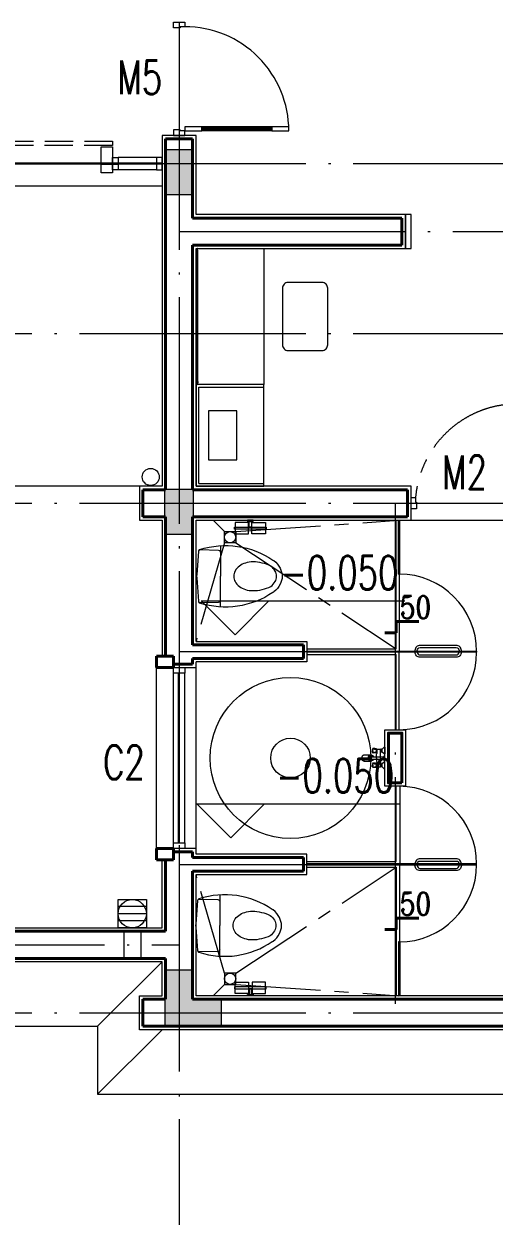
# Model space of a CAD drawing. Extents: x 577108 to 1042908, y 41950 to 81950.
# Drawn here: x 609186 to 613343, y 53329 to 63861 of the extents above; entities that cross this region are included whole.
import ezdxf
from ezdxf.enums import TextEntityAlignment as Align

# ---------------------------------------------------------------- set-up
doc = ezdxf.new("R2010")
doc.units = 0
doc.header["$LTSCALE"] = 1000
doc.header["$MEASUREMENT"] = 0
for name, pattern in [('DASH', [0.35, 0.25, -0.1]), ('DOTE', [2.42, 2, -0.2, 0.02, -0.2]), ('HIDDEN2', [0.1875, 0.125, -0.0625]), ('xr-Presidential plan$0$CENTER2', [1.125, 0.75, -0.125, 0.125, -0.125]), ('xr-Presidential plan$0$HIDDEN2', [0.1875, 0.125, -0.0625])]:
    doc.linetypes.add(name, pattern=pattern)
doc.layers.get('0').update_dxf_attribs({"linetype": 'CONTINUOUS', "lineweight": 13})
for name, color, linetype, lineweight in [('COLU', 2, 'CONTINUOUS', 5), ('DIM_ELEV', 3, 'CONTINUOUS', 15), ('DOTE', 1, 'DOTE', 0), ('fix', 6, 'CONTINUOUS', 15), ('FURN LOOSE', 8, 'CONTINUOUS', 5), ('hatch', 8, 'CONTINUOUS', 5), ('LM-S', 8, 'CONTINUOUS', 5), ('PM-fs', 8, 'CONTINUOUS', 0), ('PUB_HATCH', 8, 'CONTINUOUS', 5), ('PUB_TEXT', 7, 'CONTINUOUS', 20), ('ROOF', 4, 'CONTINUOUS', 30), ('TX', 7, 'CONTINUOUS', 5), ('wall', 2, 'CONTINUOUS', 40), ('WINDOW', 5, 'CONTINUOUS', 15), ('WINDOW_TEXT', 7, 'CONTINUOUS', 18), ('xr-Presidential plan$0$WALL', 3, 'CONTINUOUS', 5), ('洁具', 8, 'CONTINUOUS', 5), ('粉刷', 4, 'CONTINUOUS', 5)]:
    doc.layers.add(name, color=color, linetype=linetype, lineweight=lineweight)
doc.styles.add('_TCH_DIM', font='SIMPLEX', dxfattribs={"bigfont": 'GBCBIG'})
doc.styles.add('_TCH_WINDOW', font='SIMPLEX', dxfattribs={"bigfont": 'GBCBIG'})
doc.styles.add('HZ', font='romanc.shx', dxfattribs={"width": 0.7, "bigfont": 'hzdx.shx'})

# ---------------------------------------------------------------- blocks, each defined once
blk = doc.blocks.new('xr-Presidential plan$0$TRollHolder')
at = {"linetype": 'xr-Presidential plan$0$HIDDEN2', "ltscale": 0.5}
for p, q in [((-0.135, 0.12), (-0.015, 0.12)), ((-0.135, 0.02), (-0.135, 0.12)), ((-0.015, 0.12), (-0.015, 0.02)), ((0.015, 0.12), (0.015, 0.02)), ((0.135, 0.12), (0.015, 0.12)), ((0.135, 0.02), (0.135, 0.12)), ((-0.015, 0.02), (-0.135, 0.02)), ((0.015, 0.02), (0.135, 0.02))]:
    blk.add_line(p, q, dxfattribs=at)
for points in [[(0.14, 0.06), (-0.14, 0.06), (-0.14, 0.08), (0.14, 0.08)], [(-0.025, 0), (0.025, 0), (0.025, 0.01), (-0.025, 0.01)], [(-0.01, 0.01), (-0.01, 0.06), (0.01, 0.06), (0.01, 0.01)]]:
    blk.add_lwpolyline(points, close=True)
blk = doc.blocks.new('xr-Presidential plan$0$WC1')
for p in [(0.209, 0.285), (0.209, -0.256)]:
    blk.add_line(p, (0.209, 0.015))
for points in [[(0.209, 0.229, 0.40761), (0.194, 0.244), (0.03, 0.248, 0.399254), (0.015, 0.234), (0, 0.03, 0.036986), (0, 0), (0.015, -0.204, 0.399254), (0.03, -0.218), (0.194, -0.214, 0.40761), (0.209, -0.199)], [(0.026, 0.251, -0.231311), (0.674, 0.157, -0.005869), (0.682, 0.153, -0.10788), (0.737, 0.086, -0.127721), (0.755, 0.015, -0.127721), (0.737, -0.056, -0.10788), (0.682, -0.123, -0.005869), (0.674, -0.127, -0.231311), (0.026, -0.222)]]:
    blk.add_lwpolyline(points, format="xyb")
blk.add_lwpolyline([(0.498, 0.142, 0.074853), (0.43, 0.132, 0.085369), (0.377, 0.105, 0.106187), (0.339, 0.061, 0.127721), (0.327, 0.015, 0.127721), (0.339, -0.032, 0.106187), (0.377, -0.075, 0.085369), (0.43, -0.102, 0.074853), (0.498, -0.112, 0.062958), (0.578, -0.102, 0.062679), (0.655, -0.075, 0.106187), (0.693, -0.032, 0.127721), (0.705, 0.015, 0.127721), (0.693, 0.061, 0.106187), (0.655, 0.105, 0.062679), (0.578, 0.132, 0.062958)], format="xyb", close=True)
for centre, start, end in [((0.03, 0.237), 107.2892, 175.7636), ((0.03, -0.207), 184.2364, 252.7108)]:
    blk.add_arc(centre, 0.015, start, end)
blk = doc.blocks.new('A$C220C6CB2')
for p, q in [((-0.079, -0.07), (-0.079, -0.041)), ((-0.077, -0.039), (-0.076, -0.039)), ((-0.077, -0.072), (-0.039, -0.072)), ((-0.055, -0.028), (-0.076, -0.028)), ((-0.027, -0.076), (-0.039, -0.072)), ((0, -0.076), (-0.027, -0.076)), ((0, -0.076), (0.027, -0.076)), ((0.027, -0.076), (0.039, -0.072)), ((0.077, -0.072), (0.039, -0.072)), ((0.077, -0.039), (0.076, -0.039)), ((0.079, -0.07), (0.079, -0.041))]:
    blk.add_line(p, q)
at = {"linetype": 'HIDDEN2', "ltscale": 0.1}
for p, q in [((-0.029, -0.183), (-0.027, -0.127)), ((-0.023, -0.114), (-0.023, -0.128)), ((0.023, -0.114), (0.023, -0.128)), ((0.029, -0.183), (0.027, -0.127))]:
    blk.add_line(p, q, dxfattribs=at)
for points in [[(-0.095, 0), (-0.037, 0), (-0.037, -0.007)], [(-0.095, -0.007), (-0.095, 0)], [(0.095, 0), (0.037, 0), (0.037, -0.007)], [(0.095, -0.007), (0.095, 0)], [(-0.095, -0.007), (-0.079, -0.024), (-0.052, -0.024)], [(-0.076, -0.028), (-0.079, -0.031), (-0.079, -0.037), (-0.076, -0.039)], [(-0.076, -0.024), (-0.076, -0.028)], [(0, -0.039), (-0.076, -0.039)], [(-0.076, -0.072), (-0.076, -0.073)], [(-0.076, -0.073), (-0.052, -0.073)], [(-0.055, -0.024), (-0.055, -0.028)], [(-0.055, -0.028), (-0.053, -0.031), (-0.053, -0.037), (-0.055, -0.039)], [(-0.037, -0.007), (-0.052, -0.024)], [(-0.052, -0.073), (-0.052, -0.072)], [(0, -0.039), (0.076, -0.039)], [(0.037, -0.007), (0.052, -0.024), (0.079, -0.024)], [(0.052, -0.073), (0.052, -0.072)], [(0.076, -0.073), (0.052, -0.073)], [(0.055, -0.028), (0.053, -0.031), (0.053, -0.037), (0.055, -0.039)], [(0.055, -0.024), (0.055, -0.028)], [(0.055, -0.028), (0.076, -0.028)], [(0.076, -0.024), (0.076, -0.028)], [(0.076, -0.028), (0.079, -0.031), (0.079, -0.037), (0.076, -0.039)], [(0.076, -0.072), (0.076, -0.073)], [(0.095, -0.007), (0.079, -0.024)]]:
    blk.add_lwpolyline(points)
for points in [[(0, 0), (-0.022, 0), (-0.022, -0.003)], [(0, 0), (0.022, 0), (0.022, -0.003)], [(-0.022, -0.003), (-0.013, -0.01), (-0.01, -0.01)], [(-0.01, -0.01), (0, -0.01)], [(-0.01, -0.115), (-0.01, -0.01)], [(0.01, -0.01), (0, -0.01)], [(0.022, -0.003), (0.013, -0.01), (0.01, -0.01)], [(0.01, -0.115), (0.01, -0.01)]]:
    blk.add_lwpolyline(points, dxfattribs=at)
for points in [[(-0.076, -0.073, 0.267309), (-0.08, -0.076, 0.037287), (-0.084, -0.106, 0.091288), (-0.064, -0.11, 2.64258)], [(-0.084, -0.106, 0.167018), (-0.08, -0.105, 0.059643), (-0.081, -0.082, -3.293794)], [(-0.064, -0.107), (-0.076, -0.107, -0.256857), (-0.08, -0.105), (-0.074, -0.081, -0.295314), (-0.064, -0.075, -0.695222)], [(-0.052, -0.073, -0.267309), (-0.048, -0.076, -0.037287), (-0.044, -0.106, -0.091288), (-0.064, -0.11, -2.64258)], [(-0.064, -0.107), (-0.052, -0.107, 0.256857), (-0.048, -0.105), (-0.054, -0.081, 0.295314), (-0.064, -0.075, 0.695222)], [(-0.044, -0.106, -0.167018), (-0.048, -0.105, -0.059643), (-0.047, -0.082, 3.293794)], [(0.052, -0.073, 0.267309), (0.048, -0.076, 0.037287), (0.044, -0.106, 0.091288), (0.064, -0.11, 2.64258)], [(0.044, -0.106, 0.167018), (0.048, -0.105, 0.059643), (0.047, -0.082, -3.293794)], [(0.064, -0.107), (0.052, -0.107, -0.256857), (0.048, -0.105), (0.054, -0.081, -0.295314), (0.064, -0.075, -0.695222)], [(0.076, -0.073, -0.267309), (0.08, -0.076, -0.037287), (0.084, -0.106, -0.091288), (0.064, -0.11, -2.64258)], [(0.064, -0.107), (0.076, -0.107, 0.256857), (0.08, -0.105), (0.074, -0.081, 0.295314), (0.064, -0.075, 0.695222)], [(0.084, -0.106, -0.167018), (0.08, -0.105, -0.059643), (0.081, -0.082, 3.293794)]]:
    blk.add_lwpolyline(points, format="xyb")
for points in [[(0, -0.127, -0.054428), (-0.009, -0.125, -0.068258), (-0.017, -0.123, -0.10552), (-0.022, -0.118, -0.166556), (-0.023, -0.114, -0.166556), (-0.022, -0.11, -0.10552), (-0.017, -0.105, -0.063152), (-0.01, -0.103)], [(0, -0.127, 0.054428), (0.009, -0.125, 0.068258), (0.017, -0.123, 0.10552), (0.022, -0.118, 0.166556), (0.023, -0.114, 0.166556), (0.022, -0.11, 0.10552), (0.017, -0.105, 0.063152), (0.01, -0.103)], [(0, -0.203, -0.068708), (-0.012, -0.201, -0.080802), (-0.021, -0.197, -0.107036), (-0.027, -0.19, -0.137703), (-0.029, -0.183, -0.011582), (-0.029, -0.182)], [(0, -0.146, -0.067905), (-0.011, -0.145, -0.080523), (-0.019, -0.141, -0.107063), (-0.025, -0.135, -0.138318), (-0.027, -0.128, -0.138318), (-0.025, -0.122, -0.034344), (-0.023, -0.119)], [(0, -0.122, -0.073064), (-0.004, -0.121, -0.08409), (-0.007, -0.12, -0.106504), (-0.009, -0.117, -0.130501), (-0.01, -0.115)], [(0, -0.122, 0.073064), (0.004, -0.121, 0.08409), (0.007, -0.12, 0.106504), (0.009, -0.117, 0.130501), (0.01, -0.115)], [(0, -0.146, 0.067905), (0.011, -0.145, 0.080523), (0.019, -0.141, 0.107063), (0.025, -0.135, 0.138318), (0.027, -0.128, 0.138318), (0.025, -0.122, 0.034344), (0.023, -0.119)], [(0, -0.203, 0.068708), (0.012, -0.201, 0.080802), (0.021, -0.197, 0.107036), (0.027, -0.19, 0.137703), (0.029, -0.183, 0.011582), (0.029, -0.182)]]:
    blk.add_lwpolyline(points, format="xyb", dxfattribs=at)
at = {"color": 7}
for points in [[(0, -0.129, -0.054428), (-0.009, -0.128, -0.068258), (-0.017, -0.125, -0.10552), (-0.022, -0.121, -0.166556), (-0.023, -0.117, -0.045176), (-0.023, -0.115)], [(0, -0.141, -0.054428), (-0.009, -0.139, -0.068258), (-0.017, -0.137, -0.10552), (-0.022, -0.132, -0.166556), (-0.023, -0.128)], [(0, -0.129, 0.054428), (0.009, -0.128, 0.068258), (0.017, -0.125, 0.10552), (0.022, -0.121, 0.166556), (0.023, -0.117, 0.045176), (0.023, -0.115)], [(0, -0.141, 0.054428), (0.009, -0.139, 0.068258), (0.017, -0.137, 0.10552), (0.022, -0.132, 0.166556), (0.023, -0.128)]]:
    blk.add_lwpolyline(points, format="xyb", dxfattribs=at)
for centre, start, end in [((-0.077, -0.041), 90, 180), ((-0.077, -0.07), 180, 270), ((0.077, -0.041), 0, 90), ((0.077, -0.07), 270, 0)]:
    blk.add_arc(centre, 0.002, start, end)

msp = doc.modelspace()

# ---------------------------------------------------------------- hatches: boundary and pattern name
at = {"layer": 'hatch'}
for points in [[(610433.4301, 62751.3111), (610683.4301, 62751.3111), (610683.4301, 62351.3111), (610433.4301, 62351.3111)], [(610433.4301, 59751.3111), (610683.4301, 59751.3111), (610683.4301, 59351.3111), (610433.4301, 59351.3111)], [(610933.4301, 55001.3111), (610933.4301, 55251.3111), (610683.4301, 55251.3111), (610683.4301, 55501.3111), (610433.4301, 55501.3111), (610433.4301, 55001.3111)]]:
    msp.add_hatch(color=256, dxfattribs=at).paths.add_polyline_path(points)

# ---------------------------------------------------------------- linework, layer by layer
for p, q in [((610358.9301, 62681.3111), (610019.8884, 62681.3111)), ((610358.9301, 62571.3111), (610019.8884, 62571.3111))]:
    msp.add_line(p, q)
at = {"color": 8, "linetype": 'xr-Presidential plan$0$CENTER2'}
msp.add_arc((613549.7349, 59599.2236), 904.5954, 97.3870301, 175.11145526, dxfattribs=at)
at = {"layer": 'COLU'}
for points in [[(610433.4301, 62751.3111), (610683.4301, 62751.3111), (610683.4301, 62351.3111), (610433.4301, 62351.3111)], [(610433.4301, 59751.3111), (610683.4301, 59751.3111), (610683.4301, 59351.3111), (610433.4301, 59351.3111)], [(610933.4301, 55001.3111), (610933.4301, 55251.3111), (610683.4301, 55251.3111), (610683.4301, 55501.3111), (610433.4301, 55501.3111), (610433.4301, 55001.3111)]]:
    msp.add_lwpolyline(points, close=True, dxfattribs=at)
at = {"layer": 'DIM_ELEV'}
for p, q in [((611052.998, 58463.4979), (610752.998, 58763.4979)), ((610752.998, 58763.4979), (612552.998, 58763.4979)), ((611052.998, 58463.4979), (611352.998, 58763.4979)), ((611014.8876, 56670.4626), (610714.8876, 56970.4626)), ((610714.8876, 56970.4626), (612514.8876, 56970.4626)), ((611014.8876, 56670.4626), (611314.8876, 56970.4626))]:
    msp.add_line(p, q, dxfattribs=at)
at = {"layer": 'DOTE'}
for p, q in [((610558.4301, 71126.3111), (610558.4301, 53126.3111)), ((583058.4301, 62626.3111), (620558.4301, 62626.3111)), ((610558.4301, 62026.3111), (615558.4301, 62026.3111)), ((583058.4301, 61126.3111), (620558.4301, 61126.3111)), ((583058.4301, 59626.3111), (620558.4301, 59626.3111)), ((612468.4301, 59626.3111), (612468.4301, 55126.3111)), ((610558.4301, 58316.3111), (612505.0959, 58316.3111)), ((610558.4301, 56436.3111), (612505.0959, 56436.3111)), ((603058.4301, 55726.3111), (610558.4301, 55726.3111)), ((583058.4301, 55126.3111), (620558.4301, 55126.3111))]:
    msp.add_line(p, q, dxfattribs=at)
at = {"layer": 'fix'}
msp.add_line((610733.4301, 60651.3111), (611308.4301, 60651.3111), dxfattribs=at)
for points in [[(611308.4301, 60676.3111), (610708.4301, 60676.3111), (610708.4301, 61876.3111), (611308.4301, 61876.3111)], [(610708.4301, 59776.3111), (611308.4301, 59776.3111), (611308.4301, 60676.3111), (610708.4301, 60676.3111)], [(611070.3353, 60443.8111), (610819.3353, 60443.8111), (610819.3353, 60008.8111), (611070.3353, 60008.8111)], [(610959.0081, 59376.3111), (611059.0081, 59376.3111), (611059.0081, 59276.3111), (610959.0081, 59276.3111)], [(610959.0661, 55376.3111), (611059.0661, 55376.3111), (611059.0661, 55476.3111), (610959.0661, 55476.3111)]]:
    msp.add_lwpolyline(points, close=True, dxfattribs=at)
for points in [[(610708.4301, 61876.3111), (610708.4301, 60676.3111), (610718.4301, 60676.3111), (610718.4301, 61876.3111)], [(610724.4301, 61851.3111), (610721.4301, 61876.3111), (610718.4301, 61876.3111)], [(610724.4301, 60701.3111), (610724.4301, 61851.3111)], [(610724.4301, 60701.3111), (610721.4301, 60676.3111), (610718.4301, 60676.3111)]]:
    msp.add_lwpolyline(points, dxfattribs=at)
msp.add_lwpolyline([(611522.0913, 60976.3111), (611822.0913, 60976.3111, 0.4142135624), (611872.0913, 61026.3111), (611872.0913, 61526.3111, 0.4142135624), (611822.0913, 61576.3111), (611522.0913, 61576.3111, 0.4142135624), (611472.0913, 61526.3111), (611472.0913, 61026.3111, 0.4142135624)], format="xyb", close=True, dxfattribs=at)
for centre, radius in [((611009.0081, 59326.3111), 50), ((611543.4301, 57376.3111), 710.6332), ((611543.4301, 57376.3111), 175), ((611009.0661, 55426.3111), 50)]:
    msp.add_circle(centre, radius, dxfattribs=at)
at = {"layer": 'FURN LOOSE'}
for q in [(610733.4301, 60651.3111), (611308.4301, 59801.3111)]:
    msp.add_line((610733.4301, 59801.3111), q, dxfattribs=at)
msp.add_lwpolyline([(611308.4301, 60676.3111), (610708.4301, 60676.3111), (610708.4301, 59776.3111), (611308.4301, 59776.3111)], close=True, dxfattribs=at)
at = {"layer": 'LM-S'}
msp.add_line((612608.4301, 59476.3111), (613508.4301, 59476.3111), dxfattribs=at)
at = {"layer": 'PM-fs'}
for p, q in [((610708.4301, 62876.3111), (610408.4301, 62876.3111)), ((610408.4301, 62876.3111), (610408.4301, 59776.3111)), ((610708.4301, 62176.3111), (610708.4301, 62876.3111)), ((612558.4301, 62176.3111), (610708.4301, 62176.3111)), ((612558.4301, 61876.3111), (612558.4301, 62176.3111)), ((610708.4301, 59776.3111), (610708.4301, 61876.3111)), ((610708.4301, 61876.3111), (612558.4301, 61876.3111)), ((610408.4301, 59776.3111), (610208.4301, 59776.3111)), ((610208.4301, 59776.3111), (610208.4301, 59476.3111)), ((612608.4301, 59776.3111), (610708.4301, 59776.3111)), ((612608.4301, 59476.3111), (612608.4301, 59776.3111)), ((610208.4301, 59476.3111), (610408.4301, 59476.3111)), ((610408.4301, 59476.3111), (610408.4301, 58276.3111)), ((610708.4301, 58406.3111), (610708.4301, 59476.3111)), ((610708.4301, 59476.3111), (612608.4301, 59476.3111)), ((610708.4301, 58406.3111), (611688.4301, 58406.3111)), ((611688.4301, 58406.3111), (611688.4301, 58226.3111)), ((610508.4301, 58176.3111), (610708.4301, 58176.3111)), ((610708.4301, 58176.3111), (610708.4301, 58226.3111)), ((611688.4301, 58226.3111), (610708.4301, 58226.3111)), ((610708.4301, 56576.3111), (610508.4301, 56576.3111)), ((610708.4301, 56526.3111), (610708.4301, 56576.3111)), ((610408.4301, 55876.3111), (610408.4301, 56476.3111)), ((611688.4301, 56526.3111), (610708.4301, 56526.3111)), ((611688.4301, 56346.3111), (611688.4301, 56526.3111)), ((610708.4301, 55276.3111), (610708.4301, 56346.3111)), ((610708.4301, 56346.3111), (611688.4301, 56346.3111)), ((608198.43, 55876.3111), (610408.4301, 55876.3111)), ((610408.4301, 55576.3111), (608198.43, 55576.3111)), ((610408.4301, 55276.3111), (610408.4301, 55576.3111)), ((610208.4301, 54976.3111), (610208.4301, 55276.3111)), ((610208.4301, 55276.3111), (610408.4301, 55276.3111)), ((615408.4301, 55276.3111), (610708.4301, 55276.3111)), ((615908.4301, 54976.3111), (610208.4301, 54976.3111))]:
    msp.add_line(p, q, dxfattribs=at)
msp.add_lwpolyline([(612558.4301, 57126.3111), (612378.4301, 57126.3111), (612378.4301, 57626.313), (612558.4301, 57626.313)], close=True, dxfattribs=at)
at = {"layer": 'PUB_HATCH', "linetype": 'DASH', "ltscale": 10}
for p, q in [((610069.7825, 55846.3111), (610069.7825, 55606.3111)), ((610219.7825, 55846.3111), (610219.7825, 55606.3111))]:
    msp.add_line(p, q, dxfattribs=at)
at = {"layer": 'ROOF', "color": 8, "linetype": 'DASH', "lineweight": 0}
msp.add_lwpolyline([(608671.3884, 62826.3111), (609970.3884, 62826.3111), (609970.3884, 62786.3111), (608671.3884, 62786.3111)], close=True, dxfattribs=at)
at = {"layer": 'wall'}
for p, q in [((610678.4301, 62846.3111), (610438.4301, 62846.3111)), ((610438.4301, 62846.3111), (610438.4301, 59746.3111)), ((610678.4301, 62146.3111), (610678.4301, 62846.3111)), ((612528.4301, 62146.3111), (610678.4301, 62146.3111)), ((612528.4301, 61906.3111), (612528.4301, 62146.3111)), ((610678.4301, 59746.3111), (610678.4301, 61906.3111)), ((610678.4301, 61906.3111), (612528.4301, 61906.3111)), ((610438.4301, 59746.3111), (610238.4301, 59746.3111)), ((610238.4301, 59746.3111), (610238.4301, 59506.3111)), ((612578.4301, 59746.3111), (610678.4301, 59746.3111)), ((612578.4301, 59506.3111), (612578.4301, 59746.3111)), ((610238.4301, 59506.3111), (610438.4301, 59506.3111)), ((610438.4301, 59506.3111), (610438.4301, 58276.3111)), ((610678.4301, 58376.3111), (610678.4301, 59506.3111)), ((610678.4301, 59506.3111), (612578.4301, 59506.3111)), ((610678.4301, 58376.3111), (611658.4301, 58376.3111)), ((611658.4301, 58376.3111), (611658.4301, 58256.3111)), ((610358.4301, 58276.3111), (610508.4301, 58276.3111)), ((610358.4301, 58176.3111), (610358.4301, 58276.3111)), ((610508.4301, 58276.3111), (610508.4301, 58176.3111)), ((610678.4301, 58206.3111), (610678.4301, 58256.3111)), ((611658.4301, 58256.3111), (610678.4301, 58256.3111)), ((610508.4301, 58176.3111), (610358.4301, 58176.3111)), ((610508.4301, 58206.3111), (610678.4301, 58206.3111)), ((610508.4301, 56576.3111), (610358.4301, 56576.3111)), ((610358.4301, 56576.3111), (610358.4301, 56476.3111)), ((610508.4301, 56476.3111), (610508.4301, 56576.3111)), ((610358.4301, 56476.3111), (610508.4301, 56476.3111)), ((610438.4301, 55846.3111), (610438.4301, 56476.3111)), ((610508.4301, 56546.3111), (610678.4301, 56546.3111)), ((610678.4301, 56546.3111), (610678.4301, 56496.3111)), ((611658.4301, 56496.3111), (610678.4301, 56496.3111)), ((611658.4301, 56376.3111), (611658.4301, 56496.3111)), ((610678.4301, 56376.3111), (610678.4301, 55246.3111)), ((610678.4301, 56376.3111), (611658.4301, 56376.3111)), ((608168.43, 55846.3111), (610438.4301, 55846.3111)), ((610438.4301, 55606.3111), (608168.43, 55606.3111)), ((610438.4301, 55246.3111), (610438.4301, 55606.3111)), ((610238.4301, 55006.3111), (610238.4301, 55246.3111)), ((610238.4301, 55246.3111), (610438.4301, 55246.3111)), ((610678.4301, 55246.3111), (615438.4301, 55246.3111)), ((615878.4301, 55006.3111), (610238.4301, 55006.3111))]:
    msp.add_line(p, q, dxfattribs=at)
at = {"layer": 'wall', "color": 2}
for p, q in [((612478.4881, 58481.5412), (612478.4881, 58581.5412)), ((612478.4881, 58581.5412), (612678.4881, 58581.5412)), ((612378.4881, 58481.5412), (612478.4881, 58481.5412)), ((612478.4881, 55862.2142), (612478.4881, 55962.2142)), ((612478.4881, 55962.2142), (612678.4881, 55962.2142)), ((612378.4881, 55862.2142), (612478.4881, 55862.2142))]:
    msp.add_line(p, q, dxfattribs=at)
at = {"layer": 'wall'}
msp.add_lwpolyline([(612528.4301, 57156.3111), (612408.4301, 57156.3111), (612408.4301, 57596.313), (612528.4301, 57596.313)], close=True, dxfattribs=at)
at = {"layer": 'WINDOW'}
for p, q in [((611378.4301, 62951.3111), (610758.4301, 62951.3111)), ((611378.4301, 62916.3111), (610758.4301, 62916.3111)), ((611358.4301, 62946.3111), (610778.4301, 62946.3111)), ((611358.4301, 62921.3111), (610778.4301, 62921.3111)), ((610408.4301, 62631.3111), (608258.4301, 62631.3111)), ((610408.4301, 62621.3111), (608258.4301, 62621.3111)), ((610408.4301, 62426.3111), (603208.4301, 62426.3111)), ((612478.4881, 58341.3111), (612478.4881, 59476.3111)), ((612498.4301, 59001.2968), (612498.4301, 59476.3111)), ((612503.4881, 59001.3111), (612503.4301, 59476.3111)), ((612508.5895, 59001.2968), (612508.4301, 59476.3111)), ((612508.4301, 59201.2929), (612498.4301, 59201.2929)), ((612498.4301, 59001.2968), (612508.5895, 59001.3002)), ((612505.0959, 59001.2968), (612505.0959, 58321.3111)), ((611688.4301, 58341.3111), (612478.4881, 58341.3111)), ((612498.4881, 58316.3111), (611688.4301, 58316.3111)), ((611688.4301, 58291.3111), (612478.4881, 58291.3111)), ((612478.4881, 57626.313), (612478.4881, 58291.3111)), ((612498.4881, 58316.3111), (613188.4881, 58316.3111)), ((612505.0959, 57626.313), (612505.0959, 58311.3111)), ((610358.4301, 56573.8111), (610358.4301, 58178.8111)), ((610708.4301, 56576.3111), (610708.4301, 58176.3111)), ((610508.4301, 56626.3111), (610508.4301, 58126.3111)), ((610553.4301, 56626.3111), (610553.4301, 58126.3111)), ((610558.4301, 56626.3111), (610558.4301, 58126.3111)), ((610563.4301, 56626.3111), (610563.4301, 58126.3111)), ((610608.4301, 56626.3111), (610608.4301, 58126.3111)), ((612478.4881, 56461.3111), (612478.4881, 57126.3111)), ((612508.746, 57126.3111), (612508.746, 56441.3111)), ((611688.4301, 56461.3111), (612478.4881, 56461.3111)), ((612498.4881, 56436.3111), (611688.4301, 56436.3111)), ((611688.4301, 56411.3111), (612478.4881, 56411.3111)), ((612478.4881, 56411.3111), (612478.4881, 55276.3111)), ((612498.4881, 56436.3111), (613188.4881, 56436.3111)), ((612508.9545, 55751.3204), (612508.746, 56431.3111)), ((612498.4881, 55751.3313), (612498.4881, 55276.3111)), ((612507.3581, 55751.3221), (612498.4881, 55751.3313)), ((612502.9231, 55751.3267), (612503.4881, 55276.3111)), ((612508.746, 55751.3221), (612508.5866, 55276.3111))]:
    msp.add_line(p, q, dxfattribs=at)
for points in [[(610508.4301, 63826.3111), (610508.4301, 63876.3111), (610608.4301, 63876.3111), (610608.4301, 63836.3111), (610568.4301, 63836.3111), (610568.4301, 63826.3111)], [(610508.4301, 62926.3111), (610508.4301, 62876.3111), (610608.4301, 62876.3111), (610608.4301, 62916.3111), (610568.4301, 62916.3111), (610568.4301, 62926.3111)], [(610758.4301, 62916.3111), (610758.4301, 62951.3111), (610608.4301, 62951.3111), (610608.4301, 62916.3111)], [(610758.4301, 62951.3111), (610778.4301, 62946.3111), (610778.4301, 62938.8111), (610758.4301, 62938.8111)], [(610758.4301, 62916.3111), (610778.4301, 62921.3111), (610778.4301, 62928.8111), (610758.4301, 62928.8111)], [(610759.4301, 62938.8111), (611377.4301, 62938.8111), (611377.4301, 62928.8111), (610759.4301, 62928.8111)], [(611378.4301, 62951.3111), (611358.4301, 62946.3111), (611358.4301, 62938.8111), (611378.4301, 62938.8111)], [(611378.4301, 62916.3111), (611358.4301, 62921.3111), (611358.4301, 62928.8111), (611378.4301, 62928.8111)], [(611528.4301, 62916.3111), (611528.4301, 62951.3111), (611378.4301, 62951.3111), (611378.4301, 62916.3111)], [(609870.8884, 62776.3111), (609970.3884, 62776.3111), (609970.3884, 62626.3111), (609870.8884, 62626.3111)], [(609970.3884, 62681.3111), (610019.8884, 62681.3111), (610019.8884, 62631.3111), (609970.3884, 62631.3111)], [(610408.4301, 62681.3111), (610358.9301, 62681.3111), (610358.9301, 62631.3111), (610408.4301, 62631.3111)], [(609870.8884, 62621.3111), (609970.3884, 62621.3111), (609970.3884, 62546.3111), (609870.8884, 62546.3111)], [(609970.3884, 62621.3111), (610019.8884, 62621.3111), (610019.8884, 62571.3111), (609970.3884, 62571.3111)], [(610408.4301, 62621.3111), (610358.9301, 62621.3111), (610358.9301, 62571.3111), (610408.4301, 62571.3111)], [(612608.4301, 61876.3111), (612608.4301, 62176.3111), (612558.4301, 62176.3111), (612558.4301, 61876.3111)], [(612658.4301, 59576.3111), (612608.4301, 59576.3111), (612608.4301, 59676.3111), (612648.4301, 59676.3111), (612648.4301, 59636.3111), (612658.4301, 59636.3111)], [(612498.4881, 58321.3111), (612498.4881, 58311.3111), (611688.4301, 58311.3111), (611688.4301, 58321.3111)], [(612498.4881, 58311.3111), (612498.4881, 58321.3111), (613188.4881, 58321.3111), (613188.4881, 58311.3111)], [(610608.4301, 58176.3111), (610608.4301, 58126.3111), (610508.4301, 58126.3111), (610508.4301, 58176.3111)], [(610608.4301, 56626.3111), (610608.4301, 56576.3111), (610508.4301, 56576.3111), (610508.4301, 56626.3111)], [(612498.4881, 56431.3111), (612498.4881, 56441.3111), (611688.4301, 56441.3111), (611688.4301, 56431.3111)], [(612498.4881, 56441.3111), (612498.4881, 56431.3111), (613188.4881, 56431.3111), (613188.4881, 56441.3111)]]:
    msp.add_lwpolyline(points, close=True, dxfattribs=at)
for points in [[(612663.4881, 58321.3111), (612663.4881, 58326.3111, -0.4142135624), (612688.4881, 58351.3111), (613008.4881, 58351.3111, -0.4142135624), (613033.4881, 58326.3111), (613033.4881, 58321.3111), (613053.4881, 58321.3111), (613053.4881, 58326.3111, 0.4142135624), (613008.4881, 58371.3111), (612688.4881, 58371.3111, 0.4142135624), (612643.4881, 58326.3111), (612643.4881, 58321.3111)], [(612663.4881, 58316.3111), (612663.4881, 58311.3111, 0.4142135624), (612688.4881, 58286.3111), (613008.4881, 58286.3111, 0.4142135624), (613033.4881, 58311.3111), (613033.4881, 58316.3111), (613053.4881, 58316.3111), (613053.4881, 58311.3111, -0.4142135624), (613008.4881, 58266.3111), (612688.4881, 58266.3111, -0.4142135624), (612643.4881, 58311.3111), (612643.4881, 58316.3111)], [(612663.4881, 56436.3111), (612663.4881, 56441.3111, -0.4142135624), (612688.4881, 56466.3111), (613008.4881, 56466.3111, -0.4142135624), (613033.4881, 56441.3111), (613033.4881, 56436.3111), (613053.4881, 56436.3111), (613053.4881, 56441.3111, 0.4142135624), (613008.4881, 56486.3111), (612688.4881, 56486.3111, 0.4142135624), (612643.4881, 56441.3111), (612643.4881, 56436.3111)], [(612663.4881, 56431.3111), (612663.4881, 56426.3111, 0.4142135624), (612688.4881, 56401.3111), (613008.4881, 56401.3111, 0.4142135624), (613033.4881, 56426.3111), (613033.4881, 56431.3111), (613053.4881, 56431.3111), (613053.4881, 56426.3111, -0.4142135624), (613008.4881, 56381.3111), (612688.4881, 56381.3111, -0.4142135624), (612643.4881, 56426.3111), (612643.4881, 56431.3111)]]:
    msp.add_lwpolyline(points, format="xyb", close=True, dxfattribs=at)
for centre, radius, start, end in [((610608.4301, 62916.3111), 920, 359.99999995, 90), ((612503.4881, 58316.3111), 685, 0, 90), ((612503.4881, 58311.3111), 685, 270, 0), ((612503.4881, 56441.3111), 685, 0, 90), ((612503.4881, 56436.3111), 685, 270, 0)]:
    msp.add_arc(centre, radius, start, end, dxfattribs=at)
at = {"layer": 'xr-Presidential plan$0$WALL', "color": 6}
msp.add_line((610208.4301, 59776.3111), (603408.4301, 59776.3111), dxfattribs=at)
at = {"layer": 'xr-Presidential plan$0$WALL', "color": 8, "linetype": 'xr-Presidential plan$0$CENTER2'}
for p, q in [((610959.0081, 59376.3111), (610859.0081, 59476.3111)), ((611059.0081, 59376.3111), (612498.4301, 59476.3111)), ((610959.0081, 59276.3111), (610708.4301, 58406.3111)), ((611059.0081, 59276.3111), (612478.4881, 58341.3111)), ((610959.0661, 55476.3111), (610708.4301, 56346.3111)), ((611059.0661, 55476.3111), (612478.4881, 56411.3111)), ((610959.0661, 55376.3111), (610859.0661, 55276.3111)), ((611059.0661, 55376.3111), (612498.4881, 55276.3111))]:
    msp.add_line(p, q, dxfattribs=at)
at = {"layer": '洁具'}
for p, q in [((610269.7825, 56063.8111), (610019.7825, 56063.8111)), ((610269.7825, 56001.3111), (610019.7825, 56001.3111)), ((610269.7825, 55938.8111), (610019.7825, 55938.8111))]:
    msp.add_line(p, q, dxfattribs=at)
msp.add_lwpolyline([(610269.7825, 55876.3111), (610019.7825, 55876.3111), (610019.7825, 56126.3111), (610269.7825, 56126.3111)], close=True, dxfattribs=at)
for centre, radius in [((610307.6482, 59858.6675), 75), ((610144.7825, 56001.3111), 125)]:
    msp.add_circle(centre, radius, dxfattribs=at)
at = {"layer": '粉刷'}
for p, q in [((610408.4301, 55576.3111), (609838.4301, 55006.3111)), ((610408.4301, 54976.3111), (609838.4301, 54406.3111))]:
    msp.add_line(p, q, dxfattribs=at)
msp.add_lwpolyline([(607898.43, 55376.3111), (607898.43, 55006.3111), (609838.4301, 55006.3111), (609838.4301, 54406.3111), (616278.4301, 54406.3111), (616278.4301, 55206.3111), (619072.0147, 55206.3111)], dxfattribs=at)

# ---------------------------------------------------------------- block references
at = {"layer": 'fix', "yscale": 1000, "zscale": 1000}
for name, p, xscale, rotation in [('xr-Presidential plan$0$TRollHolder', (611188.0331, 59476.3111), 1000, 180), ('A$C220C6CB2', (612378.4301, 57376.3121), -1000, 270), ('xr-Presidential plan$0$WC1', (610708.4881, 55911.0855), -1000, 180)]:
    msp.add_blockref(name, p, dxfattribs=dict(at, xscale=xscale, rotation=rotation))
for name, p, xscale in [('xr-Presidential plan$0$WC1', (610714.3727, 58966.5368), 1000), ('xr-Presidential plan$0$TRollHolder', (611188.0911, 55276.3111), -1000)]:
    msp.add_blockref(name, p, dxfattribs=dict(at, xscale=xscale))

# ---------------------------------------------------------------- texts
at = {"layer": 'PUB_TEXT', "style": '_TCH_DIM', "width": 0.705882}
for p in [(611452.998, 58863.4979), (611414.8876, 57070.4626)]:
    msp.add_text('-0.050', height=297.5, dxfattribs=at).set_placement(p)
at = {"layer": 'TX', "style": 'HZ', "width": 0.8}
for p in [(612648.2811, 58607.6841), (612648.2811, 55988.3571)]:
    msp.add_text('50', height=200, dxfattribs=at).set_placement(p, align=Align.CENTER)
at = {"layer": 'WINDOW_TEXT', "style": '_TCH_WINDOW', "width": 0.705882}
for s, p in [('M5', (610013.5087, 63240.6449)), ('M2', (612884.5336, 59751.4633)), ('C2', (609886.5995, 57189.3685))]:
    msp.add_text(s, height=297.5, dxfattribs=at).set_placement(p)

doc.saveas('drawing.dxf')
